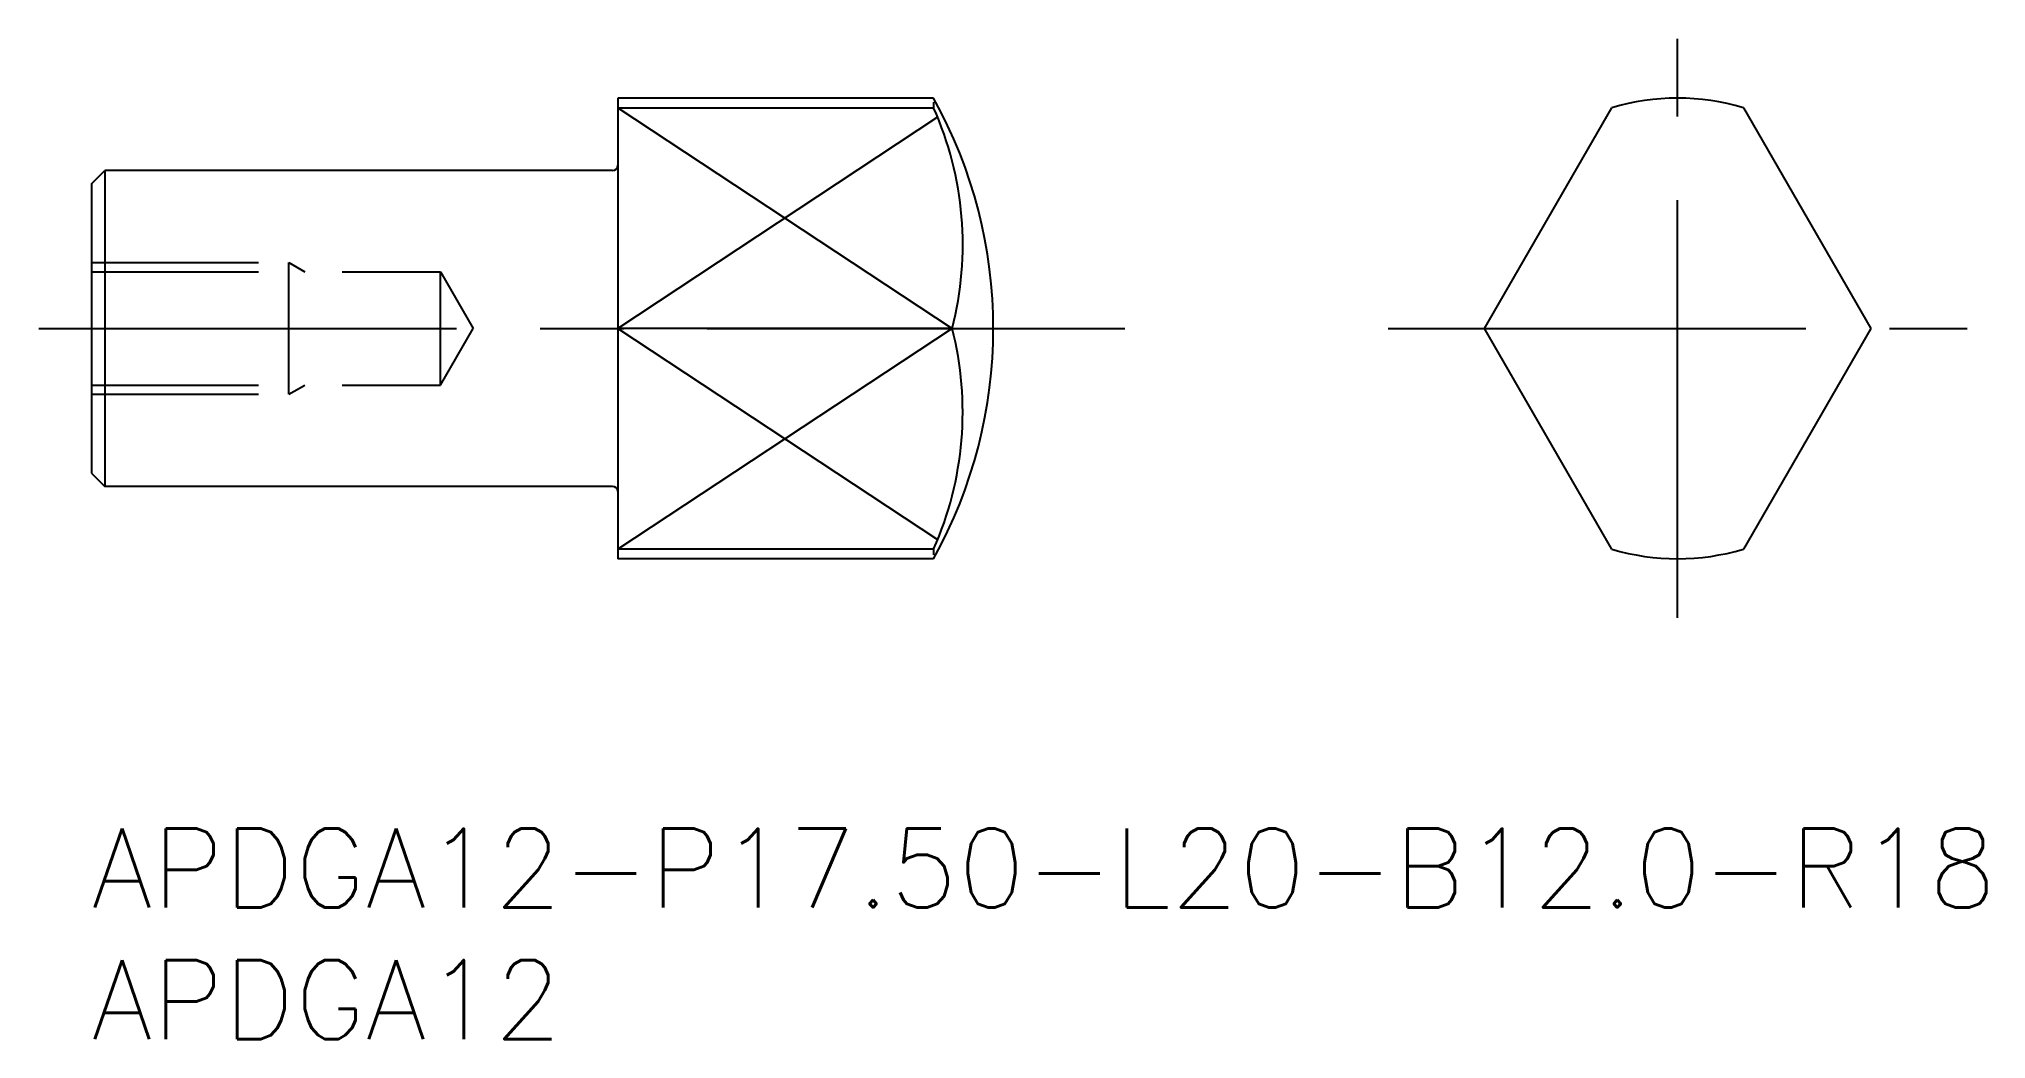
# Model space of a CAD drawing. Extents: x -2 to 72, y -8 to 30.
import ezdxf

# ---------------------------------------------------------------- set-up
doc = ezdxf.new("R2010")
doc.units = 0
doc.header["$LTSCALE"] = 0.5
doc.linetypes.add('CENTER', pattern=[50.8, 31.75, -6.35, 6.35, -6.35])
doc.linetypes.add('DASHED', pattern=[19.05, 12.7, -6.35])
for name, color, linetype in [('MSM_CENTER', 1, 'CENTER'), ('MSM_CONTINUOUS', 7, 'CONTINUOUS'), ('MSM_DASHED', 4, 'DASHED'), ('MSM_NARROW', 5, 'CONTINUOUS'), ('MSM_PART_NUMBER', 7, 'CONTINUOUS')]:
    doc.layers.add(name, color=color, linetype=linetype)
doc.styles.get("Standard").update_dxf_attribs({"font": 'txt.shx', "height": 1.5, "bigfont": 'bigfont.shx'})

# ---------------------------------------------------------------- blocks, each defined once
blk = doc.blocks.new('*U16')
at = {"layer": 'MSM_PART_NUMBER'}
blk.add_text('APDGA12-P17.50-L20-B12.0-R18', height=3, dxfattribs=at).set_placement((0, -3))
blk = doc.blocks.new('*U17')
at = {"layer": 'MSM_PART_NUMBER'}
blk.add_text('APDGA12', height=3, dxfattribs=at).set_placement((0, -8))

msp = doc.modelspace()

# ---------------------------------------------------------------- linework, layer by layer
at = {"layer": 'MSM_CENTER'}
for p, q in [((60.277, 8), (60.277, 30)), ((-2, 19), (40.412, 19)), ((49.277, 19), (71.277, 19))]:
    msp.add_line(p, q, dxfattribs=at)
at = {"layer": 'MSM_CONTINUOUS'}
for p, q in [((20, 27.75), (20, 10.25)), ((32, 27.75), (20, 27.75)), ((20, 27.385), (32, 27.385)), ((52.936, 19), (57.777, 27.385)), ((62.777, 27.385), (67.618, 19)), ((0, 24.5), (0.5, 25)), ((0, 24.5), (0, 13.5)), ((19.8, 25), (0.5, 25)), ((0.5, 25), (0.5, 13)), ((32.705, 19), (20, 19)), ((57.777, 10.615), (52.936, 19)), ((67.618, 19), (62.777, 10.615)), ((0, 13.5), (0.5, 13)), ((19.8, 13), (0.5, 13)), ((32, 10.615), (20, 10.615)), ((32, 10.25), (20, 10.25))]:
    msp.add_line(p, q, dxfattribs=at)
for centre, radius, start, end in [((16.27, 19), 18, 330.9147, 29.0853), ((20.374, 22.186), 12.736, 345.51337, 24.09527), ((60.277, 19), 8.75, 73.39845, 106.60155), ((19.8, 25.2), 0.2, 270, 0), ((20.321, 15.819), 12.786, 335.98309, 14.40827), ((19.8, 12.8), 0.2, 0, 90), ((60.277, 19), 8.75, 253.39845, 286.60155)]:
    msp.add_arc(centre, radius, start, end, dxfattribs=at)
at = {"layer": 'MSM_DASHED'}
for p, q in [((0, 21.5), (7.5, 21.5)), ((7.5, 16.5), (7.5, 21.5)), ((7.5, 21.5), (8.106, 21.15)), ((0, 21.15), (13.259, 21.15)), ((13.259, 16.85), (13.259, 21.15)), ((13.259, 21.15), (14.5, 19)), ((13.259, 16.85), (14.5, 19)), ((0, 16.85), (13.259, 16.85)), ((0, 16.5), (7.5, 16.5)), ((7.5, 16.5), (8.106, 16.85))]:
    msp.add_line(p, q, dxfattribs=at)
at = {"layer": 'MSM_NARROW'}
for p, q in [((20, 27.385), (32.705, 19)), ((32, 27.602), (32, 27.385)), ((32.155, 27.023), (20, 19)), ((32.705, 19), (20, 10.615)), ((20, 19), (32.155, 10.978)), ((32, 10.615), (32, 10.398))]:
    msp.add_line(p, q, dxfattribs=at)

# ---------------------------------------------------------------- block references
at = {"layer": 'MSM_CONTINUOUS'}
for name in ['*U16', '*U17']:
    msp.add_blockref(name, (0, 0), dxfattribs=at)

doc.saveas('drawing.dxf')
